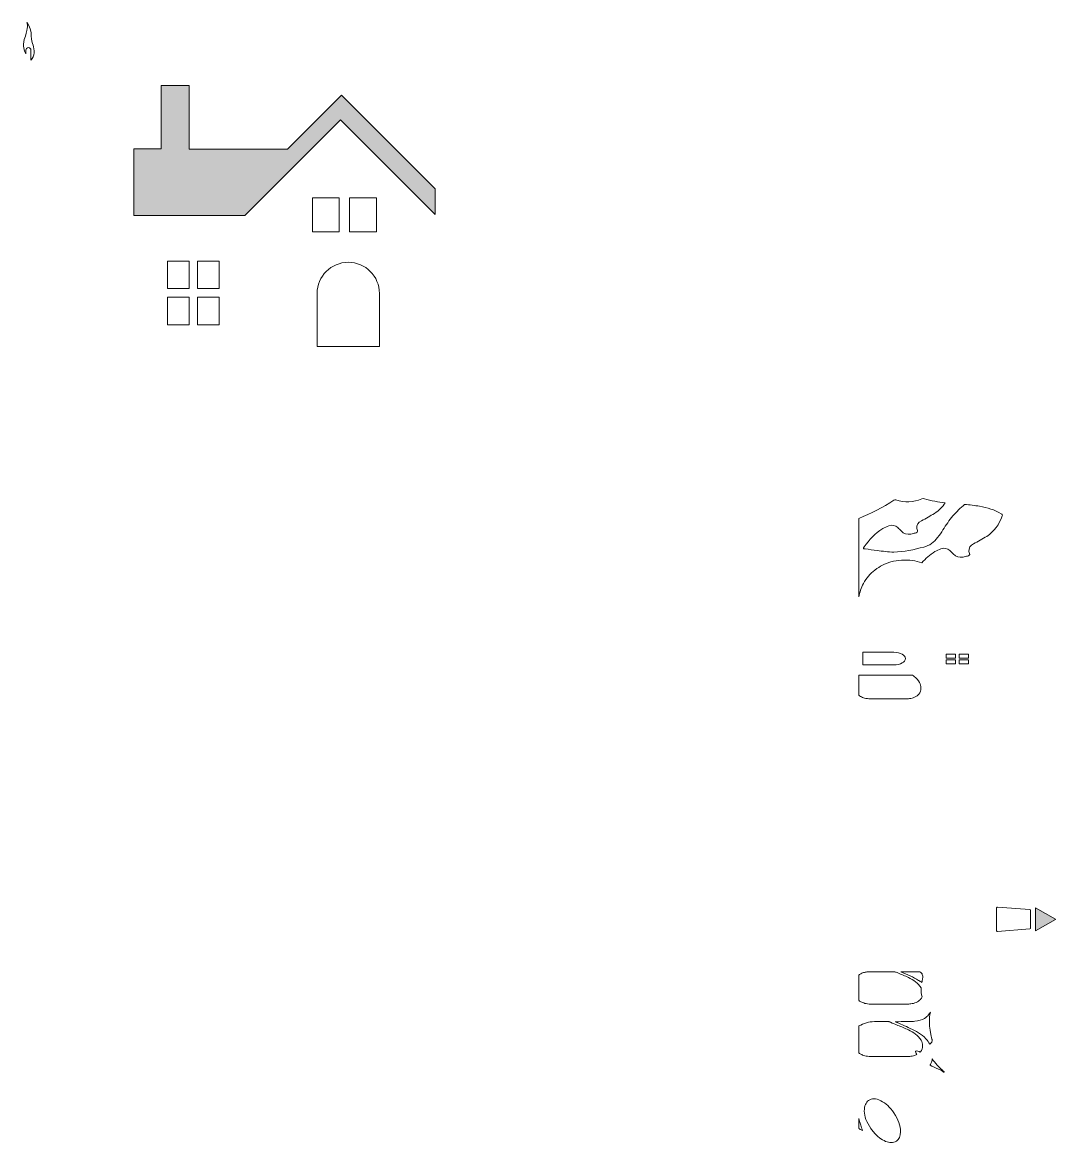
# Model space of a CAD drawing. Extents: x 296 to 2705, y -2905 to -94.
# Drawn here: x 373 to 2705, y -2729 to -201 of the extents above; entities that cross this region are included whole.
import ezdxf

# ---------------------------------------------------------------- set-up
doc = ezdxf.new("R2010")
doc.units = 0
doc.header["$MEASUREMENT"] = 0
doc.layers.add('Layer 1', color=7, linetype='Continuous')

# ---------------------------------------------------------------- blocks, each defined once
blk = doc.blocks.new('block 2')
at = {"layer": 'Layer 1', "true_color": 0xef5622}
h = blk.add_hatch(color=20, dxfattribs=at)
h.dxf.hatch_style = 2
h.paths.add_polyline_path([(1090.9, -420.2), (1304.7, -633.9), (1304.7, -576.5), (1093.1, -364.9), (971.1, -486.9), (749.4, -486.9), (749.4, -343.3), (686.3, -343.3), (686.3, -485.7), (624.5, -485.7), (624.5, -636.3), (874.8, -636.3)])
h = blk.add_hatch(color=20, dxfattribs=at)
h.dxf.hatch_style = 2
h.paths.add_polyline_path([(2704.7, -2225.1), (2704.1, -2225.1), (2659.2, -2199.1), (2659.2, -2225.1), (2659.2, -2225.4), (2659.2, -2251.4), (2704.1, -2225.4), (2704.7, -2225.4), (2704.4, -2225.3)])
at = {"layer": 'Layer 1', "lineweight": 0}
for points in [[(1090.9, -420.2), (1304.7, -633.9), (1304.7, -576.5), (1093.1, -364.9), (971.1, -486.9), (749.4, -486.9), (749.4, -343.3), (686.3, -343.3), (686.3, -485.7), (624.5, -485.7), (624.5, -636.3), (874.8, -636.3), (1090.9, -420.2)], [(1027.2, -596.5), (1087.8, -596.5), (1087.8, -673.6), (1027.2, -673.6), (1027.2, -596.5)], [(1111.2, -596.5), (1171.9, -596.5), (1171.9, -673.6), (1111.2, -673.6), (1111.2, -596.5)], [(700.2, -739.2), (749.3, -739.2), (749.3, -801.5), (700.2, -801.5), (700.2, -739.2)], [(768.1, -739.2), (817.2, -739.2), (817.2, -801.5), (768.1, -801.5), (768.1, -739.2)], [(700.2, -821.1), (749.3, -821.1), (749.3, -883.4), (700.2, -883.4), (700.2, -821.1)], [(768.1, -821.1), (817.2, -821.1), (817.2, -883.4), (768.1, -883.4), (768.1, -821.1)], [(2458, -1626.7), (2461.1, -1626.7), (2479, -1626.7), (2479, -1635.6), (2463.1, -1635.6), (2458, -1635.6), (2458, -1626.7)], [(2458, -1639.5), (2464.3, -1639.5), (2479, -1639.5), (2479, -1648.4), (2468.1, -1648.4), (2458, -1648.4), (2458, -1639.5)], [(2487.3, -1626.7), (2508.3, -1626.7), (2508.3, -1635.6), (2487.3, -1635.6), (2487.3, -1626.7)], [(2487.3, -1639.5), (2508.3, -1639.5), (2508.3, -1648.4), (2487.3, -1648.4), (2487.3, -1639.5)], [(2704.7, -2225.1), (2704.1, -2225.1), (2659.2, -2199.1), (2659.2, -2225.1), (2659.2, -2225.4), (2659.2, -2251.4), (2704.1, -2225.4), (2704.7, -2225.4), (2704.4, -2225.3), (2704.7, -2225.1)]]:
    blk.add_lwpolyline(points, dxfattribs=at)
for points, knots in [([(377.1, -239.5), (384.3, -215.6), (385.4, -209.3), (383, -200.5), (383, -200.5), (391.3, -211.7), (392.4, -223.7), (393.5, -235.8), (392.6, -240.8), (395.9, -248.5), (399.2, -256.1), (401.8, -272.6), (395.2, -282.4), (394, -284.2), (392.9, -285.3), (392, -285.7), (392, -285.7), (392, -263.1), (392, -263.1), (392, -261.6), (391.3, -260.1), (390.3, -259.1), (389.3, -258.1), (387.8, -257.5), (386.3, -257.5), (383.1, -257.5), (380.6, -260), (380.6, -263.1), (380.6, -263.1), (380.6, -271.5), (380.6, -271.5), (376.7, -264.7), (372.8, -253.5), (377.1, -239.5)], [0, 0, 0, 0, 1, 1, 1, 2, 2, 2, 3, 3, 3, 4, 4, 4, 5, 5, 5, 6, 6, 6, 7, 7, 7, 8, 8, 8, 9, 9, 9, 10, 10, 10, 11, 11, 11, 11]), ([(1108.3, -742.1), (1147.1, -742.1), (1178.6, -773.6), (1178.6, -812.5), (1178.6, -812.5), (1178.6, -932.4), (1178.6, -932.4), (1178.6, -932.4), (1037.9, -932.4), (1037.9, -932.4), (1037.9, -932.4), (1037.9, -812.5), (1037.9, -812.5), (1037.9, -773.6), (1069.4, -742.1), (1108.3, -742.1)], [0, 0, 0, 0, 1, 1, 1, 2, 2, 2, 3, 3, 3, 4, 4, 4, 5, 5, 5, 5]), ([(2339.9, -1278.8), (2341.4, -1277.9), (2342.6, -1277.6), (2344.3, -1278.1), (2364, -1285.5), (2383.5, -1283.6), (2402.8, -1276.3), (2404.8, -1275.6), (2406.5, -1275.2), (2408.6, -1275.9), (2424, -1280.7), (2439.7, -1283.2), (2455.6, -1285), (2449.5, -1294.3), (2441.7, -1302.4), (2431.5, -1308.8), (2421.8, -1314.8), (2412, -1320.5), (2401.9, -1325.6), (2394.6, -1329.2), (2390.7, -1334.7), (2391.5, -1343.2), (2391.7, -1346), (2394.9, -1349.1), (2392, -1351.4), (2389.8, -1353.1), (2386.4, -1353.5), (2383.6, -1354.3), (2381.7, -1354.9), (2379.9, -1355.3), (2378.1, -1355.6), (2369.5, -1357), (2362.1, -1355.1), (2356.1, -1348.5), (2353.7, -1345.8), (2351.1, -1343.3), (2348.4, -1341), (2342.5, -1335.8), (2335.8, -1334.4), (2328.2, -1336.9), (2323.5, -1338.5), (2318.9, -1340.7), (2314.6, -1343.3), (2297.2, -1353.6), (2284.3, -1368.6), (2272.4, -1384.7), (2269.9, -1388.1), (2270.2, -1388.6), (2274.6, -1389.1), (2283.7, -1390.2), (2292.8, -1391.4), (2301.9, -1392.5), (2314.4, -1394.2), (2326.9, -1396.3), (2339.6, -1396.2), (2362.7, -1396.1), (2385, -1390.5), (2407.1, -1384.9), (2420.1, -1381.7), (2430.5, -1374.1), (2438.5, -1363.3), (2442.6, -1357.7), (2446.8, -1352.1), (2450.3, -1346.2), (2457.2, -1335), (2464.7, -1324.5), (2473.1, -1314.6), (2481, -1305.2), (2489.7, -1296.5), (2499.3, -1288.7), (2510.7, -1289.7), (2522.1, -1290.9), (2533.3, -1292.9), (2550.4, -1295.8), (2566.9, -1300.6), (2581.9, -1309.8), (2583.6, -1311), (2585.2, -1311.8), (2584.2, -1314.5), (2577.4, -1333.6), (2566.8, -1349.8), (2549.2, -1360.7), (2539.5, -1366.7), (2529.7, -1372.4), (2519.5, -1377.6), (2512.3, -1381.2), (2508.3, -1386.7), (2509.1, -1395.2), (2509.4, -1397.9), (2512.5, -1401.1), (2509.7, -1403.3), (2507.5, -1405.1), (2504.1, -1405.5), (2501.2, -1406.3), (2499.4, -1406.8), (2497.6, -1407.2), (2495.7, -1407.5), (2487.2, -1408.9), (2479.8, -1407.1), (2473.8, -1400.4), (2471.4, -1397.7), (2468.8, -1395.3), (2466.1, -1392.9), (2460.1, -1387.8), (2453.4, -1386.3), (2445.9, -1388.9), (2441.2, -1390.5), (2436.6, -1392.7), (2432.3, -1395.2), (2420.9, -1402), (2411.4, -1410.8), (2402.9, -1420.5), (2396.1, -1418.2), (2389, -1416.5), (2381.7, -1415.4), (2365.1, -1413), (2348.8, -1414), (2333, -1418.5), (2319.9, -1422.3), (2307.9, -1428.3), (2297, -1436.7), (2286, -1444.9), (2277.3, -1455.1), (2270.8, -1467.2), (2265.9, -1476.8), (2262.4, -1487), (2260.3, -1497.5), (2260.3, -1497.5), (2260.3, -1320.4), (2260.3, -1320.4), (2288, -1309.4), (2314.6, -1295.7), (2339.9, -1278.8)], [0, 0, 0, 0, 1, 1, 1, 2, 2, 2, 3, 3, 3, 4, 4, 4, 5, 5, 5, 6, 6, 6, 7, 7, 7, 8, 8, 8, 9, 9, 9, 10, 10, 10, 11, 11, 11, 12, 12, 12, 13, 13, 13, 14, 14, 14, 15, 15, 15, 16, 16, 16, 17, 17, 17, 18, 18, 18, 19, 19, 19, 20, 20, 20, 21, 21, 21, 22, 22, 22, 23, 23, 23, 24, 24, 24, 25, 25, 25, 26, 26, 26, 27, 27, 27, 28, 28, 28, 29, 29, 29, 30, 30, 30, 31, 31, 31, 32, 32, 32, 33, 33, 33, 34, 34, 34, 35, 35, 35, 36, 36, 36, 37, 37, 37, 38, 38, 38, 39, 39, 39, 40, 40, 40, 41, 41, 41, 42, 42, 42, 43, 43, 43, 44, 44, 44, 44]), ([(2269.8, -1622.4), (2269.8, -1622.4), (2339.9, -1622.4), (2339.9, -1622.4), (2354.3, -1622.4), (2366, -1628.7), (2366, -1636.6), (2366, -1640.5), (2363.1, -1644.1), (2358.4, -1646.6), (2353.6, -1649.2), (2347.1, -1650.8), (2339.9, -1650.8), (2339.9, -1650.8), (2269.8, -1650.8), (2269.8, -1650.8), (2269.8, -1650.8), (2269.8, -1622.4), (2269.8, -1622.4)], [0, 0, 0, 0, 1, 1, 1, 2, 2, 2, 3, 3, 3, 4, 4, 4, 5, 5, 5, 6, 6, 6, 6]), ([(2381.7, -1674.3), (2383, -1675.1), (2384.2, -1676.1), (2385.5, -1677), (2390.4, -1680.8), (2394.4, -1685.4), (2397.5, -1690.9), (2399.5, -1694.6), (2400.6, -1698.4), (2400.8, -1702.3), (2400.8, -1702.3), (2400.8, -1703.7), (2400.8, -1703.7), (2400.8, -1708.5), (2399.3, -1712.8), (2396.2, -1716.8), (2395, -1718.2), (2393.7, -1719.5), (2392.1, -1720.6), (2388.5, -1723.2), (2384.6, -1724.9), (2380.6, -1725.9), (2376.5, -1726.8), (2373.2, -1727.3), (2370.7, -1727.4), (2370.7, -1727.4), (2287.2, -1727.4), (2287.2, -1727.4), (2281.9, -1727.4), (2277.3, -1726.9), (2273.6, -1725.9), (2269.9, -1724.8), (2266.9, -1723.7), (2264.6, -1722.3), (2262.8, -1721.3), (2261.4, -1720.3), (2260.3, -1719.4), (2260.3, -1719.4), (2260.3, -1674.3), (2260.3, -1674.3), (2260.3, -1674.3), (2381.7, -1674.3), (2381.7, -1674.3)], [0, 0, 0, 0, 1, 1, 1, 2, 2, 2, 3, 3, 3, 4, 4, 4, 5, 5, 5, 6, 6, 6, 7, 7, 7, 8, 8, 8, 9, 9, 9, 10, 10, 10, 11, 11, 11, 12, 12, 12, 13, 13, 13, 14, 14, 14, 14]), ([(2648.2, -2245), (2648.2, -2245.8), (2647.6, -2246.4), (2646.8, -2246.5), (2646.8, -2246.5), (2573.3, -2252.7), (2573.3, -2252.7), (2572.7, -2252.8), (2572.3, -2252.5), (2572.1, -2252.3), (2571.9, -2252.1), (2571.6, -2251.8), (2571.6, -2251.2), (2571.6, -2251.2), (2571.6, -2199.2), (2571.6, -2199.2), (2571.6, -2198.7), (2571.9, -2198.3), (2572.1, -2198.1), (2572.3, -2197.9), (2572.7, -2197.7), (2573.2, -2197.7), (2573.2, -2197.7), (2646.8, -2203), (2646.8, -2203), (2647.6, -2203.1), (2648.2, -2203.8), (2648.2, -2204.6), (2648.2, -2204.6), (2648.2, -2245), (2648.2, -2245)], [0, 0, 0, 0, 1, 1, 1, 2, 2, 2, 3, 3, 3, 4, 4, 4, 5, 5, 5, 6, 6, 6, 7, 7, 7, 8, 8, 8, 9, 9, 9, 10, 10, 10, 10]), ([(2263.4, -2349), (2265.9, -2347.5), (2268.5, -2346.4), (2271.2, -2345.6), (2274, -2344.8), (2276.3, -2344.3), (2278.4, -2344), (2278.4, -2344), (2281.4, -2343.5), (2281.4, -2343.5), (2281.4, -2343.5), (2341.8, -2343.5), (2341.8, -2343.5), (2344, -2344.4), (2346.3, -2345.4), (2348.6, -2346.3), (2356.6, -2349.4), (2364.6, -2352.8), (2372.5, -2356.4), (2378.2, -2359.1), (2383.6, -2362.3), (2388.7, -2366.1), (2393.8, -2369.9), (2397.9, -2374.5), (2401.1, -2380), (2401.2, -2380.3), (2401.4, -2380.6), (2401.5, -2380.9), (2401.2, -2387.4), (2401.5, -2394.4), (2403.2, -2399.9), (2402.4, -2402), (2401.2, -2404), (2399.6, -2405.9), (2398.5, -2407.3), (2397.1, -2408.6), (2395.5, -2409.7), (2391.8, -2412.3), (2387.9, -2414), (2383.7, -2414.9), (2379.6, -2415.9), (2376.2, -2416.4), (2373.6, -2416.5), (2373.6, -2416.5), (2288, -2416.5), (2288, -2416.5), (2282.6, -2416.5), (2278, -2416), (2274.2, -2414.9), (2270.5, -2413.9), (2267.4, -2412.8), (2265.2, -2411.4), (2263, -2410.2), (2261.4, -2409.1), (2260.3, -2408), (2260.3, -2408), (2260.3, -2351.4), (2260.3, -2351.4), (2261.2, -2350.5), (2262.2, -2349.7), (2263.4, -2349)], [0, 0, 0, 0, 1, 1, 1, 2, 2, 2, 3, 3, 3, 4, 4, 4, 5, 5, 5, 6, 6, 6, 7, 7, 7, 8, 8, 8, 9, 9, 9, 10, 10, 10, 11, 11, 11, 12, 12, 12, 13, 13, 13, 14, 14, 14, 15, 15, 15, 16, 16, 16, 17, 17, 17, 18, 18, 18, 19, 19, 19, 20, 20, 20, 20]), ([(2398.1, -2343.5), (2401.1, -2346), (2403.3, -2347.9), (2403.9, -2349.8), (2405.8, -2355.4), (2404.8, -2357.5), (2403.5, -2363.9), (2403.3, -2364.8), (2403.1, -2366.2), (2402.8, -2367.9), (2400.5, -2366.1), (2398.1, -2364.5), (2395.6, -2363), (2389.4, -2359.3), (2383, -2356), (2376.5, -2353.1), (2369.4, -2349.9), (2362.3, -2346.6), (2355.2, -2343.5), (2355.2, -2343.5), (2398.1, -2343.5), (2398.1, -2343.5)], [0, 0, 0, 0, 1, 1, 1, 2, 2, 2, 3, 3, 3, 4, 4, 4, 5, 5, 5, 6, 6, 6, 7, 7, 7, 7]), ([(2418, -2440.7), (2420.1, -2438.1), (2421.5, -2436.1), (2422, -2434.9), (2419.5, -2448.4), (2417.7, -2465.5), (2425.7, -2495.6), (2425.7, -2495.6), (2428.3, -2500.6), (2421.6, -2506.4), (2421.3, -2506.7), (2420.9, -2507.1), (2420.6, -2507.4), (2418.4, -2502.9), (2415.5, -2498.7), (2412, -2494.7), (2407.3, -2489.4), (2401.8, -2485), (2395.6, -2481.3), (2389.4, -2477.6), (2383, -2474.4), (2376.5, -2471.5), (2365.2, -2466.2), (2353.8, -2461.1), (2342.4, -2456.3), (2352, -2456.3), (2360.9, -2456.2), (2369, -2456.1), (2377.2, -2455.9), (2383.1, -2455.7), (2386.9, -2455.3), (2395.9, -2454.6), (2403.2, -2452.5), (2408.9, -2448.9), (2412.8, -2446.2), (2415.9, -2443.5), (2418, -2440.7)], [0, 0, 0, 0, 1, 1, 1, 2, 2, 2, 3, 3, 3, 4, 4, 4, 5, 5, 5, 6, 6, 6, 7, 7, 7, 8, 8, 8, 9, 9, 9, 10, 10, 10, 11, 11, 11, 12, 12, 12, 12]), ([(2404.5, -2511.1), (2404.5, -2515.8), (2402.9, -2520.2), (2399.6, -2524.2), (2399.3, -2524.6), (2399, -2524.9), (2398.6, -2525.3), (2397, -2522.2), (2391, -2521.7), (2389, -2523), (2387.9, -2523.7), (2389.6, -2526.8), (2391.7, -2530.3), (2389.1, -2531.7), (2386.5, -2532.7), (2383.7, -2533.3), (2379.6, -2534.2), (2376.2, -2534.7), (2373.6, -2534.8), (2373.6, -2534.8), (2288, -2534.8), (2288, -2534.8), (2282.6, -2534.8), (2278, -2534.3), (2274.2, -2533.3), (2270.5, -2532.3), (2267.4, -2531.1), (2265.2, -2529.8), (2263, -2528.5), (2261.4, -2527.4), (2260.3, -2526.4), (2260.3, -2526.4), (2260.3, -2466.6), (2260.3, -2466.6), (2260.5, -2466.4), (2260.6, -2466.2), (2260.8, -2466), (2266.1, -2463), (2271.7, -2460.6), (2277.6, -2458.9), (2283.5, -2457.2), (2289.5, -2456.3), (2295.6, -2456.1), (2295.6, -2456.1), (2328.6, -2456.1), (2328.6, -2456.1), (2328.8, -2456.2), (2329, -2456.4), (2329.3, -2456.5), (2329.5, -2456.6), (2329.9, -2456.7), (2330.2, -2456.9), (2330.2, -2456.9), (2332.1, -2457.7), (2332.1, -2457.7), (2337.5, -2460.1), (2343, -2462.4), (2348.6, -2464.6), (2356.7, -2467.7), (2364.7, -2471.1), (2372.5, -2474.8), (2378.2, -2477.4), (2383.6, -2480.6), (2388.7, -2484.4), (2393.8, -2488.2), (2397.9, -2492.8), (2401.1, -2498.3), (2403.1, -2502), (2404.2, -2505.8), (2404.5, -2509.7), (2404.5, -2509.7), (2404.5, -2511.1), (2404.5, -2511.1)], [0, 0, 0, 0, 1, 1, 1, 2, 2, 2, 3, 3, 3, 4, 4, 4, 5, 5, 5, 6, 6, 6, 7, 7, 7, 8, 8, 8, 9, 9, 9, 10, 10, 10, 11, 11, 11, 12, 12, 12, 13, 13, 13, 14, 14, 14, 15, 15, 15, 16, 16, 16, 17, 17, 17, 18, 18, 18, 19, 19, 19, 20, 20, 20, 21, 21, 21, 22, 22, 22, 23, 23, 23, 24, 24, 24, 24]), ([(2437.5, -2554.3), (2453.1, -2570), (2453.5, -2569), (2452.8, -2570.5), (2452.1, -2572.1), (2450, -2567.2), (2442.3, -2564), (2434.8, -2561.1), (2425.4, -2557.5), (2421.4, -2554.3), (2421.7, -2553.8), (2421.9, -2553.4), (2422.1, -2553), (2424, -2549.4), (2425.3, -2546), (2425.8, -2542.9), (2425.9, -2542), (2426.1, -2541.2), (2426.2, -2540.4), (2428.9, -2544.5), (2432.6, -2549.3), (2437.5, -2554.3)], [0, 0, 0, 0, 1, 1, 1, 2, 2, 2, 3, 3, 3, 4, 4, 4, 5, 5, 5, 6, 6, 6, 7, 7, 7, 7]), ([(2272.9, -2658.1), (2273, -2646.6), (2276.3, -2638.6), (2282.7, -2634.1), (2286.2, -2631.7), (2290, -2630.5), (2294.4, -2630.5), (2299.2, -2630.5), (2304.5, -2631.9), (2310.2, -2634.7), (2321.1, -2640), (2330.9, -2649.2), (2339.9, -2662.4), (2349.8, -2677.2), (2354.8, -2691.4), (2354.8, -2705.1), (2354.8, -2714.6), (2351.7, -2721.5), (2345.4, -2725.7), (2342, -2728.1), (2338.1, -2729.3), (2333.8, -2729.3), (2329.9, -2729.3), (2325.7, -2728.3), (2321.1, -2726.5), (2311.5, -2722.6), (2302.3, -2715.5), (2293.4, -2705.1), (2291.5, -2702.8), (2289.6, -2700.3), (2287.9, -2697.7), (2277.9, -2682.9), (2272.9, -2669.8), (2272.9, -2658.4), (2272.9, -2658.4), (2272.9, -2658.1), (2272.9, -2658.1)], [0, 0, 0, 0, 1, 1, 1, 2, 2, 2, 3, 3, 3, 4, 4, 4, 5, 5, 5, 6, 6, 6, 7, 7, 7, 8, 8, 8, 9, 9, 9, 10, 10, 10, 11, 11, 11, 12, 12, 12, 12]), ([(2264.9, -2689.6), (2266.3, -2693.7), (2267.5, -2697.8), (2268.6, -2702), (2264.8, -2700.4), (2262.1, -2698.9), (2260.4, -2697.3), (2260.4, -2697.3), (2260.3, -2697.2), (2260.3, -2697.2), (2260.3, -2697.2), (2260.3, -2674.5), (2260.3, -2674.5), (2261.4, -2679.3), (2263, -2684.4), (2264.9, -2689.6)], [0, 0, 0, 0, 1, 1, 1, 2, 2, 2, 3, 3, 3, 4, 4, 4, 5, 5, 5, 5])]:
    blk.add_open_spline(points, degree=3, knots=knots, dxfattribs=at)

msp = doc.modelspace()

# ---------------------------------------------------------------- block references
at = {"layer": 'Layer 1'}
msp.add_blockref('block 2', (0, 0), dxfattribs=at)

doc.saveas('drawing.dxf')
